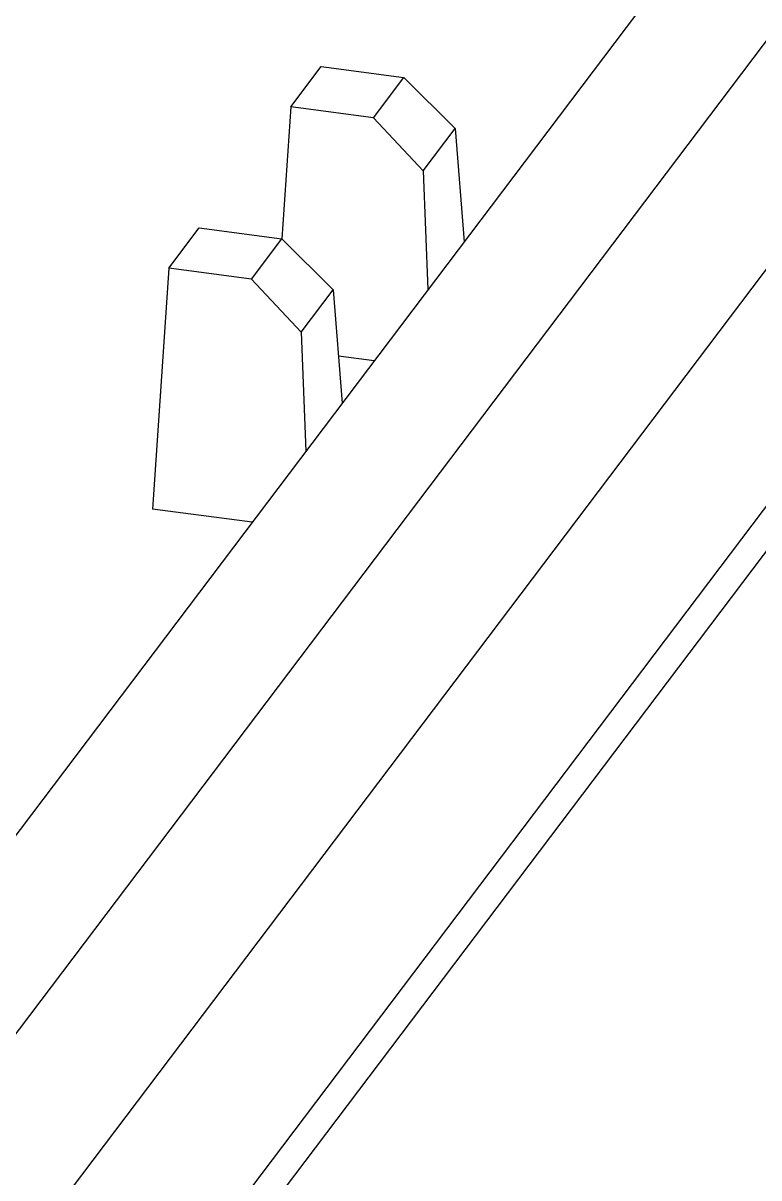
# Model space of a CAD drawing. Header units: millimetres. Extents: x 1893 to 2294, y -410 to -132.
# Drawn here: x 2084.81 to 2090.66, y -378.43 to -369.25 of the extents above; entities that cross this region are included whole.
import ezdxf

# ---------------------------------------------------------------- set-up
doc = ezdxf.new("R2010")
doc.units = ezdxf.units.MM

msp = doc.modelspace()

# ---------------------------------------------------------------- linework, layer by layer
at = {"color": 7, "linetype": 'Continuous'}
for p, q in [((2097.6473, -358.6459), (2079.6849, -382.4011)), ((2098.7414, -358.7794), (2080.7656, -382.5522)), ((2099.5059, -359.5861), (2081.5301, -383.3589)), ((2099.5777, -361.377), (2081.5703, -385.1917)), ((2099.394, -361.9768), (2081.3845, -385.7943)), ((2086.9362, -369.9129), (2087.1789, -369.5919)), ((2087.1789, -369.5919), (2087.8373, -369.6781)), ((2087.5946, -369.9991), (2087.8373, -369.6781)), ((2087.8373, -369.6781), (2088.246, -370.0847)), ((2086.9362, -369.9129), (2086.8649, -370.9621)), ((2087.5946, -369.9991), (2086.9362, -369.9129)), ((2087.9906, -370.4225), (2087.5946, -369.9991)), ((2087.9906, -370.4225), (2088.246, -370.0847)), ((2088.246, -370.0847), (2088.3158, -370.9868)), ((2087.9906, -370.4225), (2088.0282, -371.3671)), ((2085.9652, -371.197), (2086.208, -370.876)), ((2086.208, -370.876), (2086.8664, -370.9622)), ((2086.6236, -371.2832), (2086.8664, -370.9622)), ((2086.8664, -370.9622), (2087.2751, -371.3687)), ((2085.9652, -371.197), (2085.8349, -373.1146)), ((2086.6236, -371.2832), (2085.9652, -371.197)), ((2087.0196, -371.7066), (2086.6236, -371.2832)), ((2087.0196, -371.7066), (2087.2751, -371.3687)), ((2087.2751, -371.3687), (2087.3448, -372.2709)), ((2087.0196, -371.7066), (2087.0573, -372.6512)), ((2087.5993, -371.9344), (2087.3159, -371.8973)), ((2086.6283, -373.2185), (2085.8349, -373.1146))]:
    msp.add_line(p, q, dxfattribs=at)

doc.saveas('drawing.dxf')
